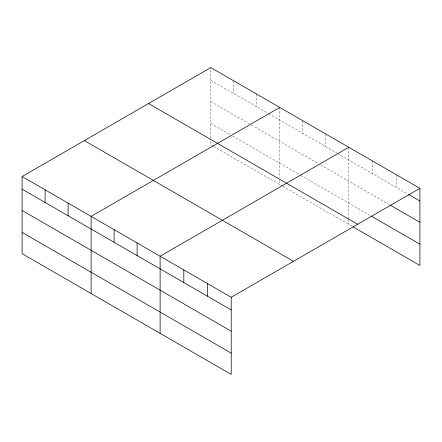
<?xml version="1.0" encoding="UTF-8"?>
<svg xmlns="http://www.w3.org/2000/svg" width="442" height="442" viewBox="0 0 442 442"><rect width="100%" height="100%" fill="white"/><g stroke="black" fill="none" stroke-linecap="round" stroke-linejoin="round"><path stroke-width="0.33" stroke-dasharray="2.21 1.66" d="M210.79 137.871L210.79 67.598M210.79 80.262L268.001 113.29M268.587 113.633L337.008 153.131M337.594 153.473L407.458 193.806M210.79 101.533L249.128 123.672M251.487 125.031L318.135 163.512M320.494 164.872L389.684 204.817M210.79 123.456L230.254 134.694M232.614 136.053L300.438 175.214M301.03 175.557L370.131 215.453M213.149 146.092L210.79 144.733L210.79 140.617M213.74 146.435L282.156 185.933M282.742 186.275L352.357 226.464M396.203 174.645L396.203 187.309M372.501 160.965L372.501 173.623M348.804 147.28L348.804 218.237M348.804 218.923L348.804 224.414M325.798 134.003L325.798 146.661M302.798 120.721L302.798 133.379M279.797 107.439L279.797 177.712M279.797 180.458L279.797 184.574M256.791 94.163L256.791 106.82M233.79 80.88L233.79 93.538"/><path stroke-width="0.66" d="M22.1 176.54L231.21 297.267L231.21 374.402L22.1 253.669L22.1 176.54L210.79 67.598L419.9 188.331L419.9 265.46L352.948 226.807M279.797 107.439L91.107 216.381L91.107 293.51M348.804 147.28L160.114 256.222L160.114 333.351M231.21 297.267L419.9 188.331M408.646 194.491L419.9 200.988M390.275 205.16L419.9 222.265M371.319 216.138L419.9 244.183M148.523 103.55L357.633 224.276M84.367 140.589L293.477 261.316M22.1 189.198L231.21 309.925M22.1 210.475L231.21 331.202M22.1 232.393L231.21 353.125M207.513 283.587L207.513 296.245M183.811 269.902L183.811 282.56M137.114 242.94L137.114 255.598M114.108 229.658L114.108 242.321M68.107 203.099L68.107 215.757M45.101 189.817L45.101 202.48"/></g></svg>
